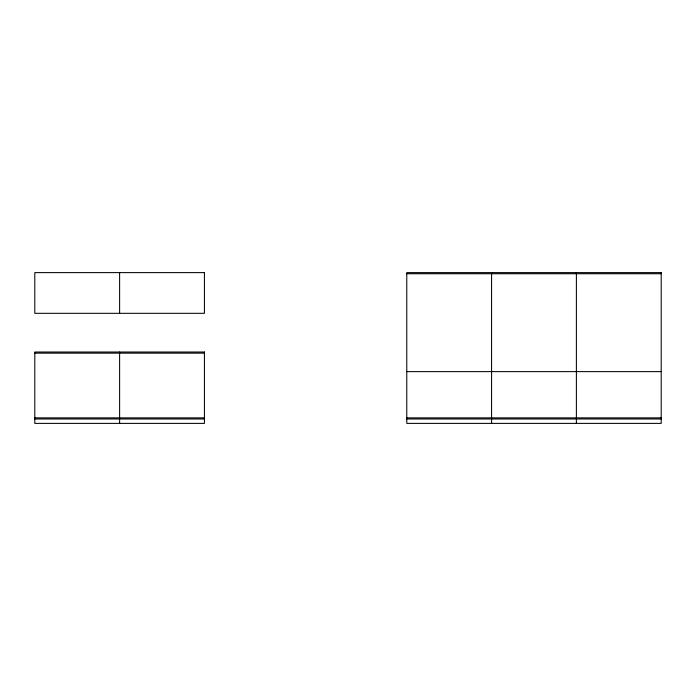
<?xml version="1.0" encoding="UTF-8"?>
<svg xmlns="http://www.w3.org/2000/svg" width="696" height="696" viewBox="0 0 696 696"><rect width="100%" height="100%" fill="white"/><g stroke="black" fill="none" stroke-linecap="round" stroke-linejoin="round"><path stroke-width="1.04" d="M406.769 273.745L661.2 273.745M34.8 353.15L204.424 353.15M406.769 371.62L661.2 371.62M34.8 417.861L204.424 417.861M406.769 417.861L661.2 417.861M34.8 418.992L204.424 418.992M406.769 418.992L661.2 418.992M576.392 272.615L576.392 423.385M491.576 272.615L491.576 423.385M119.608 272.615L119.608 313.322M119.608 352.019L119.608 423.385M204.424 272.615L34.8 272.615L34.8 313.322L204.424 313.322L204.424 272.615M661.2 272.615L406.769 272.615L406.769 423.385L661.2 423.385L661.2 272.615M204.424 352.019L34.8 352.019L34.8 423.385L204.424 423.385L204.424 352.019"/></g></svg>
